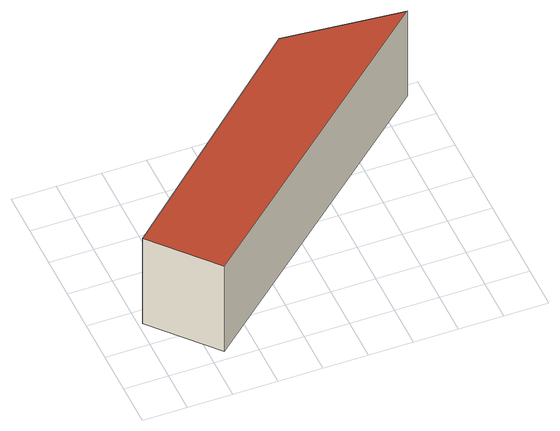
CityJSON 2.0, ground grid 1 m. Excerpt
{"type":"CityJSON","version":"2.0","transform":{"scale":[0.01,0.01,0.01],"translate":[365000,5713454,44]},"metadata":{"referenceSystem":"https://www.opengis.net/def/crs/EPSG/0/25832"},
"CityObjects":{
"building1":{"type":"Building","attributes":{"Geometrietyp2DReferenz":"3000","Gemeindeschluessel":"05513000","function":"31001_1310","roofType":"1000","measuredHeight":2.42},"address":[{"country":"Germany","locality":"Gelsenkirchen","thoroughfareNumber":"49","thoroughfareName":"Ekhofstraße"}],"geometry":[{"type":"Solid","lod":"2","boundaries":[[[[0,1,2,3]],[[4,5,1,0]],[[6,7,5,4]],[[3,2,7,6]],[[4,0,3,6]],[[1,5,7,2]]]],"semantics":{"surfaces":[{"type":"WallSurface"},{"type":"RoofSurface"},{"type":"GroundSurface"}],"values":[[0,0,0,0,1,2]]}}]}
},
"vertices":[
[764,570,253],[764,570,10],[491,596,10],[491,596,253],[132,22,253],[132,22,10],[9,162,253],[9,162,10]
]}
